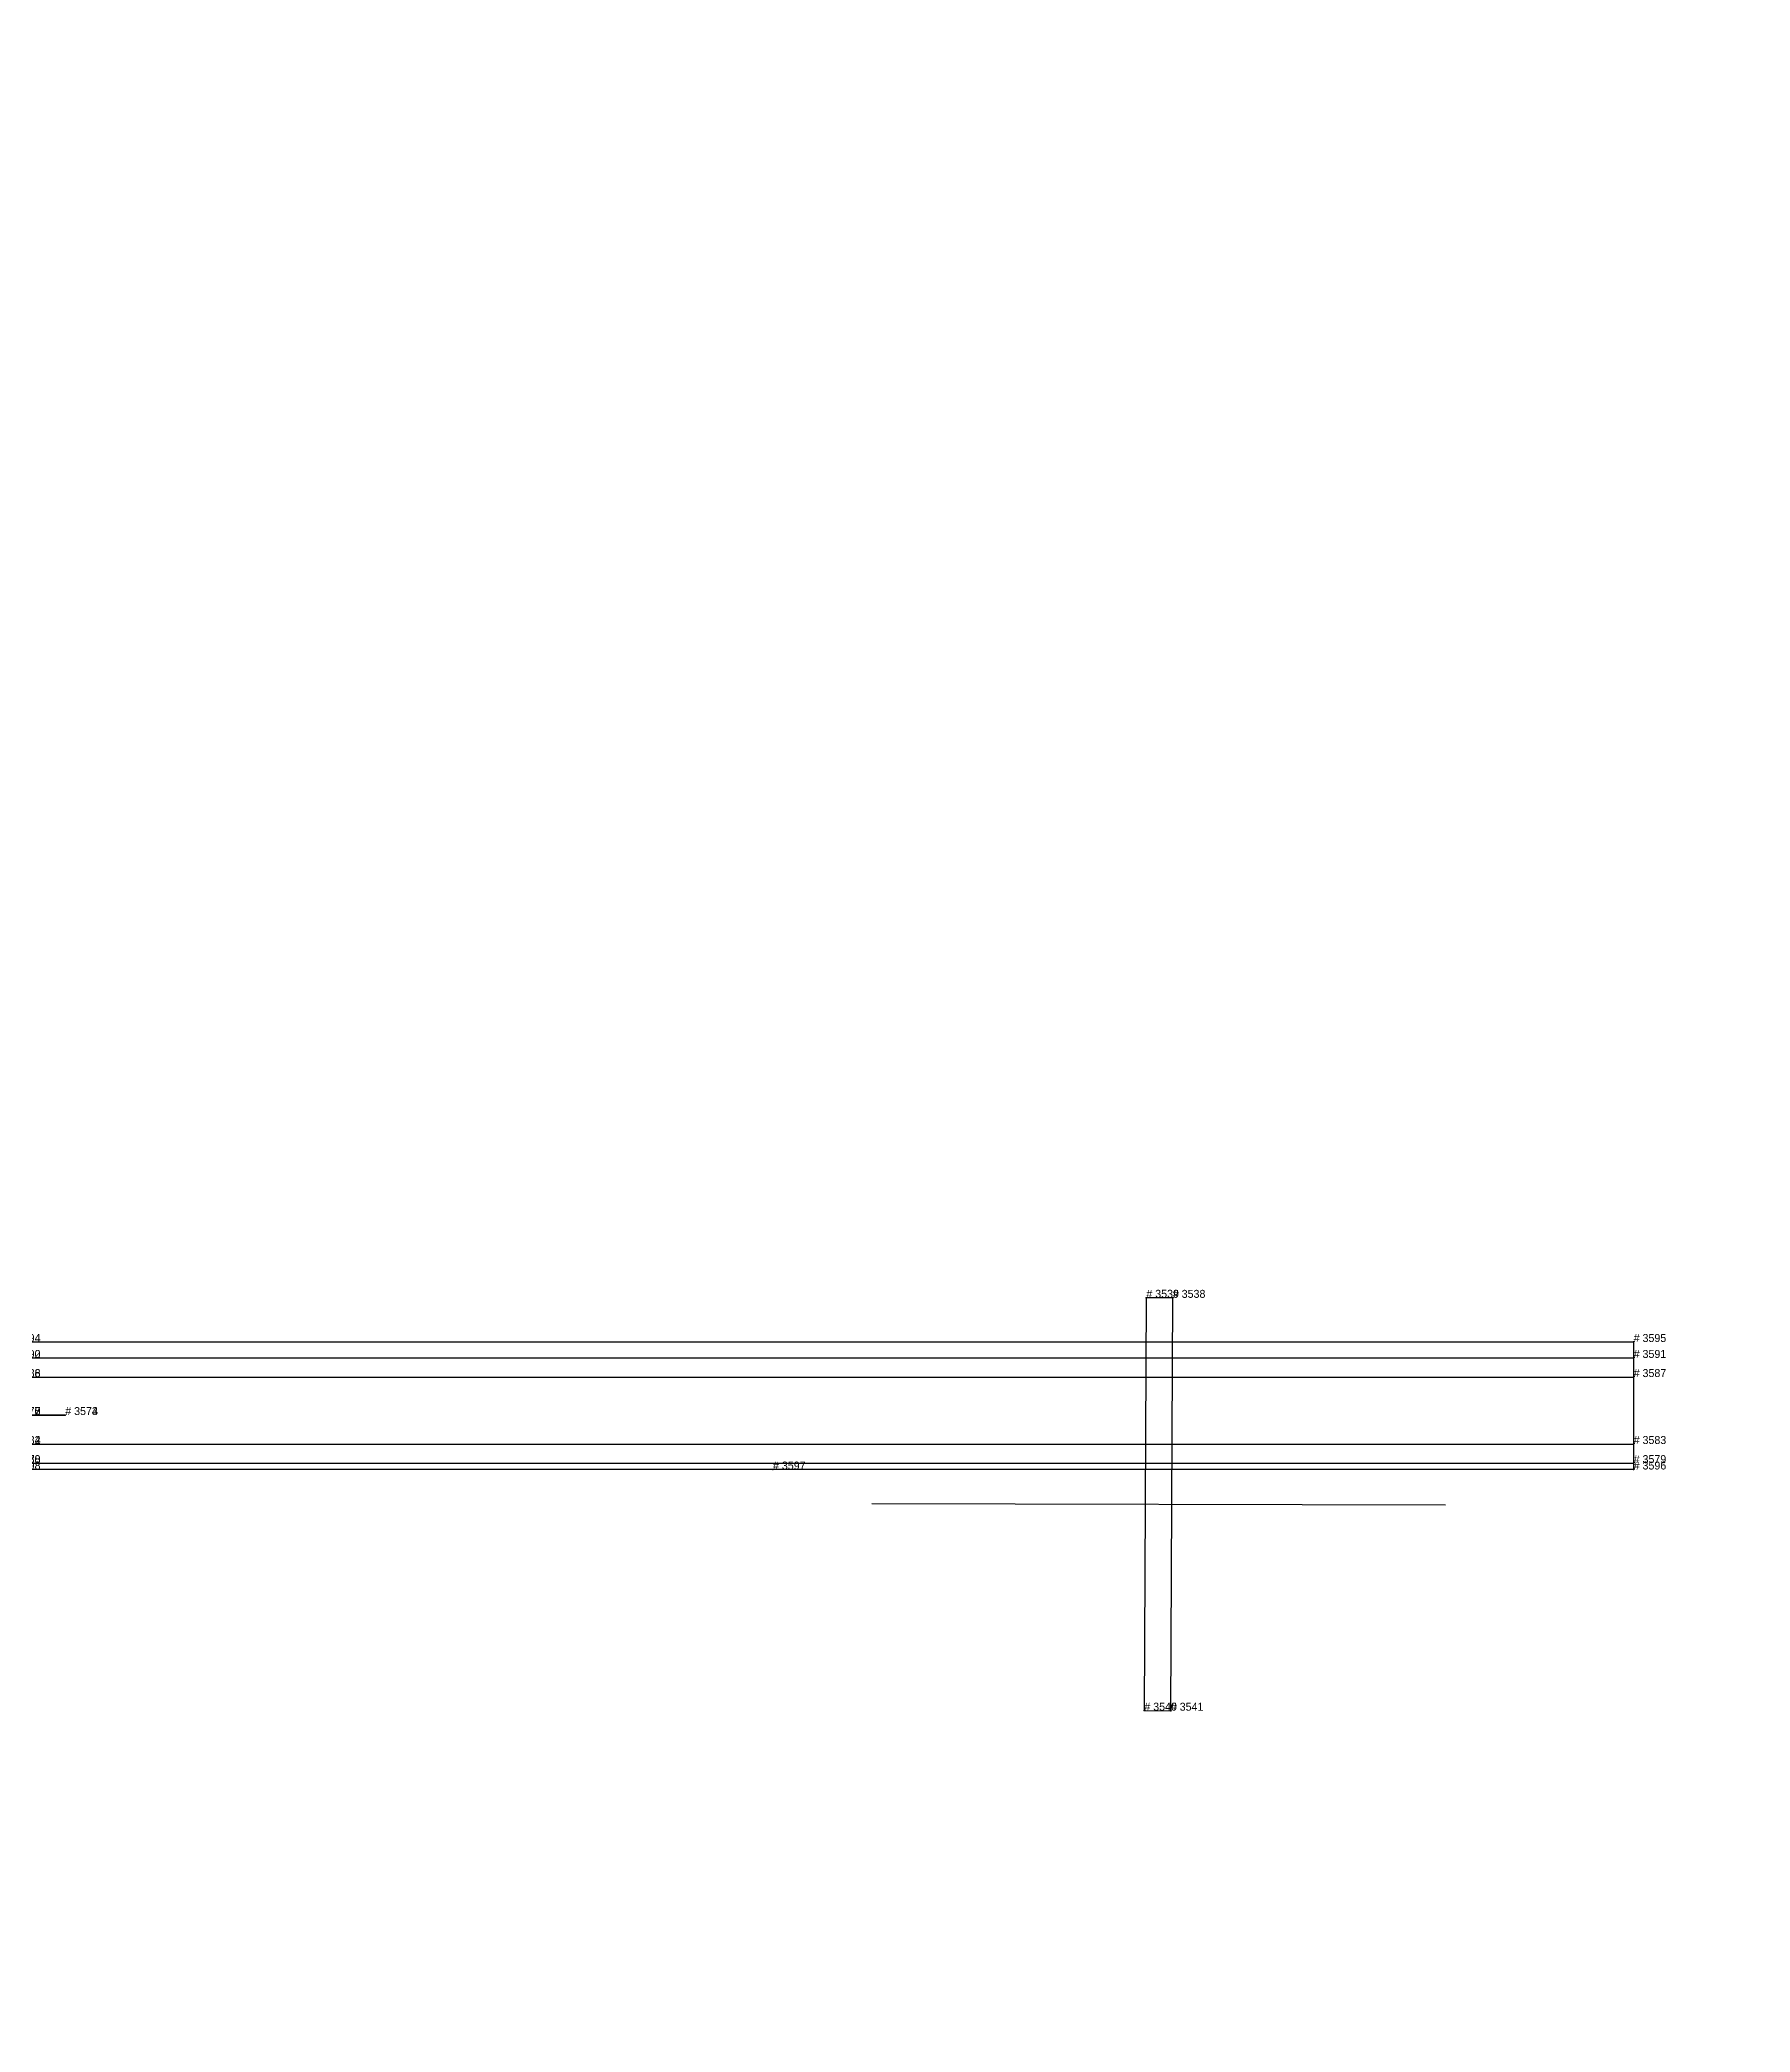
# Model space of a CAD drawing. Extents: x -129 to 180, y -125 to 336.
# Drawn here: x 13.8 to 67.5, y -124.7 to -62.2 of the extents above; entities that cross this region are included whole.
import ezdxf

# ---------------------------------------------------------------- set-up
doc = ezdxf.new("R2010")
doc.units = 0

# ---------------------------------------------------------------- blocks, each defined once
blk = doc.blocks.new('9_M')
at = {"layer": '1'}
blk.add_lwpolyline([(12.842062, -103.084641), (63.842056, -103.084641), (63.842056, -107.084641), (36.84206, -107.084641), (12.842062, -107.084641), (-11.157936, -107.084641), (-38.157936, -107.084641), (-38.157936, -103.084641)], close=True, dxfattribs=at)
at = {"layer": '2'}
for p in [(-38.157936, -103.084641), (-38.157936, -103.084641), (12.842062, -103.084641), (12.842062, -103.084641), (63.842056, -103.084641), (63.842056, -103.084641), (-38.157936, -103.584641), (-38.157936, -103.584641), (12.842062, -103.584641), (12.842062, -103.584641), (12.842062, -103.584641), (12.842062, -103.584641), (63.842056, -103.584641), (63.842056, -103.584641), (-38.157936, -104.184662), (-38.157936, -104.184662), (12.842062, -104.184662), (12.842062, -104.184662), (12.842062, -104.184662), (12.842062, -104.184662), (63.842056, -104.184662), (63.842056, -104.184662), (11.043859, -105.376389), (11.043859, -105.376389), (11.043859, -105.376389), (11.043859, -105.376389), (12.842062, -105.376389), (12.842062, -105.376389), (12.842062, -105.376389), (12.842062, -105.376389), (12.842062, -105.376389), (12.842062, -105.376389), (12.842062, -105.376389), (12.842062, -105.376389), (14.640265, -105.376389), (14.640265, -105.376389), (14.640265, -105.376389), (14.640265, -105.376389), (-38.157936, -106.284653), (-38.157936, -106.284653), (12.842062, -106.284653), (12.842062, -106.284653), (12.842062, -106.284653), (12.842062, -106.284653), (63.842056, -106.284653), (63.842056, -106.284653), (-38.157936, -106.884613), (-38.157936, -106.884613), (-38.157936, -107.084641), (-38.157936, -107.084641), (-11.157936, -107.084641), (-11.157936, -107.084641), (12.842062, -106.884628), (12.842062, -106.884628), (12.842062, -106.884628), (12.842062, -106.884628), (12.842062, -107.084641), (12.842062, -107.084641), (36.84206, -107.084641), (36.84206, -107.084641), (63.842056, -106.884613), (63.842056, -106.884613), (63.842056, -107.084641), (63.842056, -107.084641)]:
    blk.add_point(p, dxfattribs=at)
at = {"layer": '4'}
for p in [(-11.157936, -107.084641), (36.84206, -107.084641)]:
    blk.add_point(p, dxfattribs=at)
at = {"layer": '7'}
blk.add_line((12.842063, -114.084641), (12.842063, -96.084641), dxfattribs=at)
at = {"layer": '8'}
for points in [[(12.842062, -103.584641), (-38.157936, -103.584641)], [(12.842062, -103.584641), (63.842056, -103.584641)], [(12.842062, -104.184662), (-38.157936, -104.184662)], [(12.842062, -104.184662), (63.842056, -104.184662)], [(11.043859, -105.376389), (12.842062, -105.376389)], [(12.842062, -105.376389), (11.043859, -105.376389)], [(14.640265, -105.376389), (12.842062, -105.376389)], [(12.842062, -105.376389), (14.640265, -105.376389)], [(12.842062, -106.284653), (-38.157936, -106.284653)], [(12.842062, -106.284653), (63.842056, -106.284653)], [(12.842062, -106.884628), (-38.157936, -106.884613)], [(12.842062, -106.884628), (63.842056, -106.884613)]]:
    blk.add_lwpolyline(points, dxfattribs=at)
at = {"layer": '85'}
for points in [[(-38.157936, -103.584641)], [(63.842056, -103.584641)], [(-38.157936, -104.184662)], [(63.842056, -104.184662)], [(11.043859, -105.376389)], [(12.842062, -105.376389)], [(12.842062, -105.376389)], [(14.640265, -105.376389)], [(-38.157936, -106.284653)], [(63.842056, -106.284653)], [(-38.157936, -106.884613)], [(63.842056, -106.884613)]]:
    blk.add_lwpolyline(points, dxfattribs=at)
at = {"layer": '1'}
for s, p in [('# 3601', (-38.157936, -103.084641)), ('# 3594', (12.842062, -103.084641)), ('# 3595', (63.842056, -103.084641)), ('# 3600', (-38.157936, -107.084641)), ('# 3599', (-11.157936, -107.084641)), ('# 3598', (12.842062, -107.084641)), ('# 3597', (36.84206, -107.084641)), ('# 3596', (63.842056, -107.084641))]:
    blk.add_text(s, height=0.25, dxfattribs=at).set_placement(p)
at = {"layer": '8'}
for s, p in [('# 3593', (-38.157936, -103.584641)), ('# 3592', (12.842062, -103.584641)), ('# 3590', (12.842062, -103.584641)), ('# 3591', (63.842056, -103.584641)), ('# 3589', (-38.157936, -104.184662)), ('# 3588', (12.842062, -104.184662)), ('# 3586', (12.842062, -104.184662)), ('# 3587', (63.842056, -104.184662)), ('# 3576', (11.043859, -105.376389)), ('# 3571', (11.043859, -105.376389)), ('# 3577', (12.842062, -105.376389)), ('# 3575', (12.842062, -105.376389)), ('# 3572', (12.842062, -105.376389)), ('# 3570', (12.842062, -105.376389)), ('# 3574', (14.640265, -105.376389)), ('# 3573', (14.640265, -105.376389)), ('# 3585', (-38.157936, -106.284653)), ('# 3584', (12.842062, -106.284653)), ('# 3582', (12.842062, -106.284653)), ('# 3583', (63.842056, -106.284653)), ('# 3581', (-38.157936, -106.884613)), ('# 3580', (12.842062, -106.884628)), ('# 3578', (12.842062, -106.884628)), ('# 3579', (63.842056, -106.884613))]:
    blk.add_text(s, height=0.25, dxfattribs=at).set_placement(p)
at = {"layer": '85'}
for s, p in [('# 3593', (-38.157936, -103.584641)), ('# 3591', (63.842056, -103.584641)), ('# 3589', (-38.157936, -104.184662)), ('# 3587', (63.842056, -104.184662)), ('# 3571', (11.043859, -105.376389)), ('# 3577', (12.842062, -105.376389)), ('# 3575', (12.842062, -105.376389)), ('# 3573', (14.640265, -105.376389)), ('# 3585', (-38.157936, -106.284653)), ('# 3583', (63.842056, -106.284653)), ('# 3581', (-38.157936, -106.884613)), ('# 3579', (63.842056, -106.884613))]:
    blk.add_text(s, height=0.25, dxfattribs=at).set_placement(p)
blk = doc.blocks.new('Pattern_4759116_M')
at = {"layer": '1'}
blk.add_lwpolyline([(1.012629, -101.386024), (0.18175, -101.383514), (0.118768, -116.710716), (0.949646, -116.713226)], close=True, dxfattribs=at)
at = {"layer": '2'}
for p in [(0.18175, -101.383514), (0.18175, -101.383514), (1.012629, -101.386024), (1.012629, -101.386024), (0.118768, -116.710716), (0.118768, -116.710716), (0.949646, -116.713226), (0.949646, -116.713226)]:
    blk.add_point(p, dxfattribs=at)
at = {"layer": '7'}
blk.add_line((-8.43426, -109.021286), (9.565658, -109.075455), dxfattribs=at)
at = {"layer": '1'}
for s, p in [('# 3547', (0.18175, -101.383514)), ('# 3546', (1.012629, -101.386024)), ('# 3548', (0.118768, -116.710716)), ('# 3549', (0.949646, -116.713226))]:
    blk.add_text(s, height=0.25, dxfattribs=at).set_placement(p)
blk = doc.blocks.new('Pattern_4759118_M')
at = {"layer": '1'}
blk.add_lwpolyline([(49.385433, -101.699608), (48.554554, -101.697487), (48.491573, -114.649277), (49.322453, -114.651405)], close=True, dxfattribs=at)
at = {"layer": '2'}
for p in [(48.554554, -101.697487), (48.554554, -101.697487), (49.385433, -101.699608), (49.385433, -101.699608), (48.491573, -114.649277), (48.491573, -114.649277), (49.322453, -114.651405), (49.322453, -114.651405)]:
    blk.add_point(p, dxfattribs=at)
at = {"layer": '7'}
blk.add_line((39.938534, -108.151619), (57.938473, -108.197273), dxfattribs=at)
at = {"layer": '1'}
for s, p in [('# 3539', (48.554554, -101.697487)), ('# 3538', (49.385433, -101.699608)), ('# 3540', (48.491573, -114.649277)), ('# 3541', (49.322453, -114.651405))]:
    blk.add_text(s, height=0.25, dxfattribs=at).set_placement(p)
blk = doc.blocks.new('Pattern_4759119_M')
at = {"layer": '1'}
blk.add_lwpolyline([(-6.244738, -101.385109), (-7.075616, -101.383507), (-7.138599, -111.136848), (-6.307721, -111.138443)], close=True, dxfattribs=at)
at = {"layer": '2'}
for p in [(-7.075616, -101.383507), (-7.075616, -101.383507), (-6.244738, -101.385109), (-6.244738, -101.385109), (-7.138599, -111.136848), (-7.138599, -111.136848), (-6.307721, -111.138443), (-6.307721, -111.138443)]:
    blk.add_point(p, dxfattribs=at)
at = {"layer": '7'}
blk.add_line((-15.691651, -106.243683), (2.308314, -106.278275), dxfattribs=at)
at = {"layer": '1'}
for s, p in [('# 3535', (-7.075616, -101.383507)), ('# 3534', (-6.244738, -101.385109)), ('# 3536', (-7.138599, -111.136848)), ('# 3537', (-6.307721, -111.138443))]:
    blk.add_text(s, height=0.25, dxfattribs=at).set_placement(p)

msp = doc.modelspace()

# ---------------------------------------------------------------- block references
at = {"layer": '1'}
for name in ['9_M', 'Pattern_4759119_M', 'Pattern_4759116_M', 'Pattern_4759118_M']:
    msp.add_blockref(name, (0, 0), dxfattribs=at)

doc.saveas('drawing.dxf')
